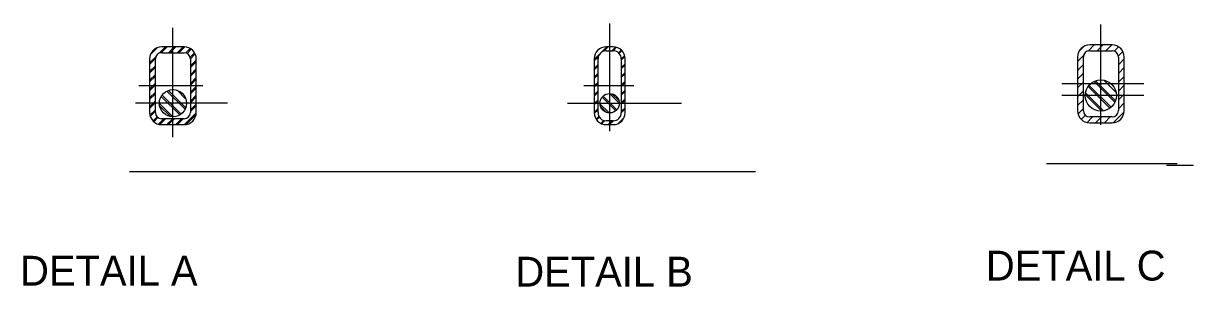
# Model space of a CAD drawing. Extents: x -815.2 to -743.8, y 426.8 to 447.4.
# Drawn here: x -746.972 to -743.836, y 430.096 to 430.801 of the extents above; entities that cross this region are included whole.
import ezdxf

# ---------------------------------------------------------------- set-up
doc = ezdxf.new("R2010")
doc.units = 0
for name, color, linetype in [('rd_PROFILE-FINISH', 7, 'Continuous'), ('str_Center-Line-A', 7, 'Continuous'), ('str_Existing-Steel-H', 7, 'Continuous'), ('str_Grades-A', 7, 'Continuous'), ('str_Structural-Steel-A', 7, 'Continuous'), ('str_Text-A', 7, 'Continuous')]:
    doc.layers.add(name, color=color, linetype=linetype)

msp = doc.modelspace()

# ---------------------------------------------------------------- linework, layer by layer
at = {"layer": 'rd_PROFILE-FINISH'}
for p, q in [((-746.6882, 430.4047), (-745.0105, 430.4047)), ((-744.2307, 430.4255), (-743.8805, 430.4255))]:
    msp.add_line(p, q, dxfattribs=at)
at = {"layer": 'str_Center-Line-A'}
for p, q in [((-746.5716, 430.4966), (-746.5716, 430.7892)), ((-745.4011, 430.5122), (-745.4011, 430.8011)), ((-744.0846, 430.5289), (-744.0846, 430.7981)), ((-746.4916, 430.634), (-746.6635, 430.634)), ((-745.3367, 430.634), (-745.4708, 430.634)), ((-743.9692, 430.6391), (-744.189, 430.6391)), ((-743.9692, 430.6079), (-744.189, 430.6079)), ((-746.4259, 430.5871), (-746.672, 430.5871)), ((-745.5144, 430.5871), (-745.2087, 430.5871))]:
    msp.add_line(p, q, dxfattribs=at)
at = {"layer": 'str_Existing-Steel-H'}
for p, q in [((-746.6323, 430.7168), (-746.6128, 430.7363)), ((-746.6251, 430.7283), (-746.6243, 430.7292)), ((-746.6088, 430.721), (-746.5917, 430.7382)), ((-746.603, 430.7225), (-746.5873, 430.7382)), ((-746.5414, 430.7382), (-746.6019, 430.7382)), ((-746.6019, 430.7225), (-746.5414, 430.7225)), ((-746.5837, 430.7225), (-746.5681, 430.7382)), ((-746.5794, 430.7225), (-746.5637, 430.7382)), ((-746.5602, 430.7225), (-746.5445, 430.7382)), ((-746.5558, 430.7225), (-746.5402, 430.7381)), ((-746.5371, 430.722), (-746.5253, 430.7339)), ((-746.534, 430.7208), (-746.5226, 430.7321)), ((-746.5253, 430.7102), (-746.5135, 430.7221)), ((-746.5248, 430.7064), (-746.512, 430.7192)), ((-745.4428, 430.7041), (-745.4284, 430.7186)), ((-745.4232, 430.7237), (-745.4088, 430.7382)), ((-745.4166, 430.7269), (-745.4053, 430.7382)), ((-745.3917, 430.7382), (-745.4106, 430.7382)), ((-745.4106, 430.7277), (-745.3917, 430.7277)), ((-745.3956, 430.7277), (-745.3857, 430.7376)), ((-745.3922, 430.7277), (-745.383, 430.737)), ((-745.3774, 430.7224), (-745.37, 430.7298)), ((-745.3756, 430.7207), (-745.3683, 430.7281)), ((-744.143, 430.7266), (-744.1303, 430.7392)), ((-744.1188, 430.7271), (-744.1027, 430.7433)), ((-744.0546, 430.7433), (-744.1145, 430.7433)), ((-744.1145, 430.7277), (-744.0546, 430.7277)), ((-744.0947, 430.7277), (-744.0791, 430.7433)), ((-744.0711, 430.7277), (-744.0555, 430.7433)), ((-744.0487, 430.7266), (-744.0371, 430.7382)), ((-744.038, 430.7137), (-744.0258, 430.7259)), ((-746.6341, 430.6957), (-746.617, 430.7128)), ((-746.6341, 430.6913), (-746.6185, 430.707)), ((-746.6341, 430.7059), (-746.6341, 430.5621)), ((-746.6341, 430.6721), (-746.6185, 430.6878)), ((-746.6185, 430.5621), (-746.6185, 430.7059)), ((-746.5248, 430.7059), (-746.5248, 430.5621)), ((-746.5248, 430.6872), (-746.5091, 430.7028)), ((-746.5248, 430.6829), (-746.5091, 430.6985)), ((-746.5091, 430.5621), (-746.5091, 430.7059)), ((-745.4428, 430.7007), (-745.4315, 430.7119)), ((-745.4428, 430.7059), (-745.4428, 430.5621)), ((-745.4428, 430.6805), (-745.4324, 430.691)), ((-745.4428, 430.6771), (-745.4324, 430.6875)), ((-745.4324, 430.5621), (-745.4324, 430.7059)), ((-745.3699, 430.7063), (-745.3609, 430.7153)), ((-745.3699, 430.7029), (-745.3602, 430.7126)), ((-745.3699, 430.7059), (-745.3699, 430.5621)), ((-745.3699, 430.6827), (-745.3595, 430.6932)), ((-745.3699, 430.6793), (-745.3595, 430.6897)), ((-745.3595, 430.5621), (-745.3595, 430.7059)), ((-744.1471, 430.6989), (-744.1309, 430.7151)), ((-744.1471, 430.7108), (-744.1471, 430.5675)), ((-744.1471, 430.6753), (-744.1314, 430.691)), ((-744.1314, 430.5675), (-744.1314, 430.7108)), ((-744.0377, 430.7108), (-744.0377, 430.5675)), ((-744.0377, 430.6904), (-744.0221, 430.706)), ((-744.0221, 430.5675), (-744.0221, 430.7108)), ((-746.6341, 430.6678), (-746.6185, 430.6834)), ((-746.6341, 430.6486), (-746.6185, 430.6642)), ((-746.6341, 430.6442), (-746.6185, 430.6598)), ((-746.5248, 430.6637), (-746.5091, 430.6793)), ((-746.5248, 430.6593), (-746.5091, 430.6749)), ((-746.5248, 430.6401), (-746.5091, 430.6557)), ((-745.4428, 430.657), (-745.4324, 430.6674)), ((-745.4428, 430.6535), (-745.4324, 430.664)), ((-745.3699, 430.6592), (-745.3595, 430.6696)), ((-745.3699, 430.6557), (-745.3595, 430.6662)), ((-744.1471, 430.6518), (-744.1314, 430.6674)), ((-744.0377, 430.6669), (-744.0221, 430.6825)), ((-744.0377, 430.6433), (-744.0221, 430.6589)), ((-746.6341, 430.625), (-746.6185, 430.6406)), ((-746.6341, 430.6206), (-746.6185, 430.6363)), ((-746.5248, 430.6357), (-746.5091, 430.6513)), ((-746.5248, 430.6165), (-746.5091, 430.6321)), ((-746.5248, 430.6122), (-746.5091, 430.6278)), ((-745.4428, 430.6334), (-745.4324, 430.6438)), ((-745.4428, 430.63), (-745.4324, 430.6404)), ((-745.3699, 430.6356), (-745.3595, 430.646)), ((-745.3699, 430.6322), (-745.3595, 430.6426)), ((-744.1471, 430.6282), (-744.1314, 430.6438)), ((-744.0377, 430.6197), (-744.0221, 430.6353)), ((-746.6341, 430.6014), (-746.6185, 430.617)), ((-746.6341, 430.5971), (-746.6185, 430.6127)), ((-746.6341, 430.5778), (-746.6185, 430.5935)), ((-746.5248, 430.5929), (-746.5091, 430.6086)), ((-746.5248, 430.5886), (-746.5091, 430.6042)), ((-745.4428, 430.6098), (-745.4324, 430.6202)), ((-745.4428, 430.6064), (-745.4324, 430.6168)), ((-745.4428, 430.5863), (-745.4324, 430.5967)), ((-745.4428, 430.5828), (-745.4324, 430.5932)), ((-745.3699, 430.612), (-745.3595, 430.6225)), ((-745.3699, 430.6086), (-745.3595, 430.619)), ((-745.3699, 430.5885), (-745.3595, 430.5989)), ((-745.3699, 430.585), (-745.3595, 430.5954)), ((-744.1471, 430.6046), (-744.1314, 430.6202)), ((-744.1471, 430.581), (-744.1314, 430.5967)), ((-744.0377, 430.5961), (-744.0221, 430.6118)), ((-746.6341, 430.5735), (-746.6185, 430.5891)), ((-746.6334, 430.5551), (-746.6185, 430.5699)), ((-746.6324, 430.5516), (-746.6185, 430.5655)), ((-746.5407, 430.5298), (-746.5092, 430.5614)), ((-746.5248, 430.5694), (-746.5091, 430.585)), ((-746.5248, 430.565), (-746.5091, 430.5806)), ((-745.4428, 430.5627), (-745.4324, 430.5731)), ((-745.4427, 430.5594), (-745.4324, 430.5697)), ((-745.3699, 430.5649), (-745.3595, 430.5753)), ((-745.3699, 430.5615), (-745.3595, 430.5719)), ((-744.1458, 430.5587), (-744.1314, 430.5731)), ((-744.0516, 430.5351), (-744.0222, 430.5645)), ((-744.0377, 430.5726), (-744.0221, 430.5882)), ((-746.6251, 430.5397), (-746.6141, 430.5508)), ((-746.6229, 430.5376), (-746.6118, 430.5487)), ((-746.6103, 430.531), (-746.5958, 430.5455)), ((-746.6067, 430.5302), (-746.5915, 430.5455)), ((-746.5414, 430.5455), (-746.6019, 430.5455)), ((-746.6019, 430.5298), (-746.5414, 430.5298)), ((-746.5879, 430.5298), (-746.5723, 430.5455)), ((-746.5835, 430.5298), (-746.5679, 430.5455)), ((-746.5643, 430.5298), (-746.5487, 430.5455)), ((-746.5599, 430.5298), (-746.5443, 430.5455)), ((-746.5359, 430.5303), (-746.5096, 430.5566)), ((-745.4375, 430.5444), (-745.4299, 430.552)), ((-745.4361, 430.5424), (-745.4286, 430.5498)), ((-745.4251, 430.5333), (-745.4171, 430.5413)), ((-745.4227, 430.5322), (-745.4143, 430.5406)), ((-745.3917, 430.5402), (-745.4106, 430.5402)), ((-745.4106, 430.5298), (-745.3917, 430.5298)), ((-745.405, 430.5298), (-745.3945, 430.5402)), ((-745.4015, 430.5298), (-745.3911, 430.5403)), ((-745.3786, 430.5326), (-745.3623, 430.5489)), ((-744.137, 430.544), (-744.1259, 430.555)), ((-744.1216, 430.5358), (-744.1068, 430.5506)), ((-744.0546, 430.5506), (-744.1145, 430.5506)), ((-744.1145, 430.535), (-744.0546, 430.535)), ((-744.0989, 430.535), (-744.0832, 430.5506)), ((-744.0753, 430.535), (-744.0597, 430.5506))]:
    msp.add_line(p, q, dxfattribs=at)
for centre, radius, start, end in [((-746.6019, 430.7059), 0.0322, 90, 180), ((-746.6019, 430.7059), 0.0166, 90, 180), ((-746.5414, 430.7059), 0.0322, 0, 90), ((-746.5414, 430.7059), 0.0166, 360, 90), ((-745.4106, 430.7059), 0.0322, 90, 180), ((-745.4106, 430.7059), 0.0218, 90, 180), ((-745.3917, 430.7059), 0.0322, 0, 90), ((-745.3917, 430.7059), 0.0218, 360, 90), ((-744.1145, 430.7108), 0.0326, 90, 180), ((-744.1145, 430.7108), 0.0169, 90, 180), ((-744.0546, 430.7108), 0.0326, 0, 90), ((-744.0546, 430.7108), 0.0169, 360, 90), ((-746.6019, 430.5621), 0.0322, 180, 270), ((-746.6019, 430.5621), 0.0166, 180, 270), ((-746.5414, 430.5621), 0.0322, 270, 360), ((-746.5414, 430.5621), 0.0166, 270, 0), ((-745.4106, 430.5621), 0.0322, 180, 270), ((-745.4106, 430.5621), 0.0218, 180, 270), ((-745.3917, 430.5621), 0.0322, 270, 360), ((-745.3917, 430.5621), 0.0218, 270, 0), ((-744.1145, 430.5675), 0.0326, 180, 270), ((-744.1145, 430.5675), 0.0169, 180, 270), ((-744.0546, 430.5675), 0.0326, 270, 0), ((-744.0546, 430.5675), 0.0169, 270, 0)]:
    msp.add_arc(centre, radius, start, end, dxfattribs=at)
at = {"layer": 'str_Grades-A'}
msp.add_line((-743.8361, 430.4204), (-743.9084, 430.4204), dxfattribs=at)
at = {"layer": 'str_Structural-Steel-A'}
for p, q in [((-744.0606, 430.5738), (-744.1187, 430.6319)), ((-744.0574, 430.5763), (-744.1161, 430.6351)), ((-744.0471, 430.5897), (-744.1027, 430.6454)), ((-744.0454, 430.5938), (-744.0987, 430.6471)), ((-744.0437, 430.6158), (-744.0767, 430.6488)), ((-746.5532, 430.5557), (-746.6031, 430.6056)), ((-746.5497, 430.558), (-746.6008, 430.609)), ((-746.539, 430.571), (-746.5878, 430.6198)), ((-746.5373, 430.575), (-746.5838, 430.6215)), ((-746.537, 430.5984), (-746.5604, 430.6218)), ((-745.3847, 430.5669), (-745.4213, 430.6036)), ((-745.3818, 430.5697), (-745.4185, 430.6065)), ((-745.3751, 430.5868), (-745.4015, 430.6132)), ((-745.3758, 430.5933), (-745.395, 430.6125)), ((-744.0825, 430.5663), (-744.1262, 430.6099)), ((-744.0774, 430.5669), (-744.1256, 430.6151)), ((-746.5719, 430.5507), (-746.6081, 430.5869)), ((-746.5782, 430.5513), (-746.6075, 430.5805)), ((-745.4026, 430.5611), (-745.4271, 430.5856)), ((-745.4098, 430.5626), (-745.4257, 430.5784)), ((-744.0578, 430.576), (-744.0527, 430.5811))]:
    msp.add_line(p, q, dxfattribs=at)
for centre, radius in [((-746.5716, 430.5871), 0.0365), ((-744.0846, 430.6079), 0.0417), ((-745.4011, 430.5871), 0.026)]:
    msp.add_circle(centre, radius, dxfattribs=at)

# ---------------------------------------------------------------- texts
at = {"layer": 'str_Text-A'}
for s, p in [('DETAIL C', (-744.3929, 430.1121)), ('DETAIL A', (-746.9813, 430.0984)), ('DETAIL B', (-745.654, 430.0959))]:
    msp.add_text(s, height=0.08001, dxfattribs=at).set_placement(p)

doc.saveas('drawing.dxf')
